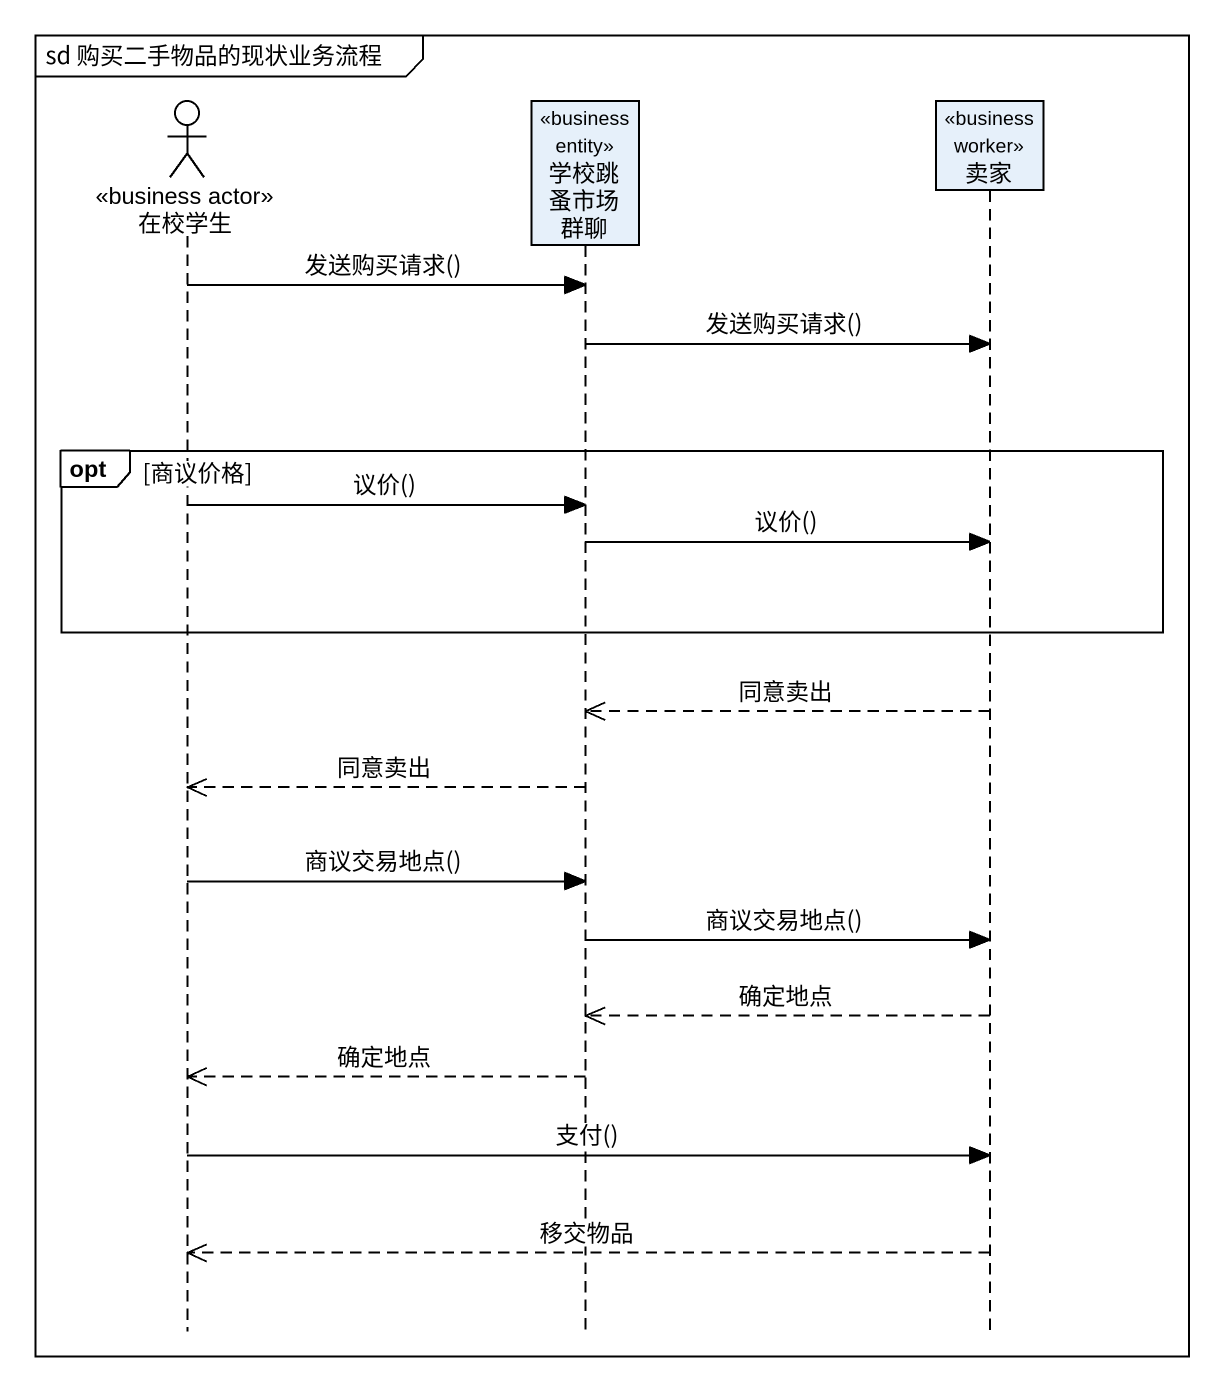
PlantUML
@startuml
mainframe sd 购买二手物品的现状业务流程
hide footbox
actor 在校学生 <<business actor>>
participant 学校跳蚤市场群聊 <<business entity>>
participant 卖家 <<business worker>>

在校学生 -> 学校跳蚤市场群聊 : 发送购买请求()
学校跳蚤市场群聊 -> 卖家 : 发送购买请求()
opt 商议价格
  在校学生 -> 学校跳蚤市场群聊 : 议价()
  学校跳蚤市场群聊 -> 卖家 : 议价()
end
卖家 -->> 学校跳蚤市场群聊 : 同意卖出
学校跳蚤市场群聊 -->> 在校学生 : 同意卖出
在校学生 -> 学校跳蚤市场群聊 : 商议交易地点()
学校跳蚤市场群聊 -> 卖家 : 商议交易地点()
卖家 -->> 学校跳蚤市场群聊 : 确定地点
学校跳蚤市场群聊 -->> 在校学生 : 确定地点
在校学生 -> 卖家 : 支付()
卖家 -->> 在校学生 : 移交物品
@enduml
